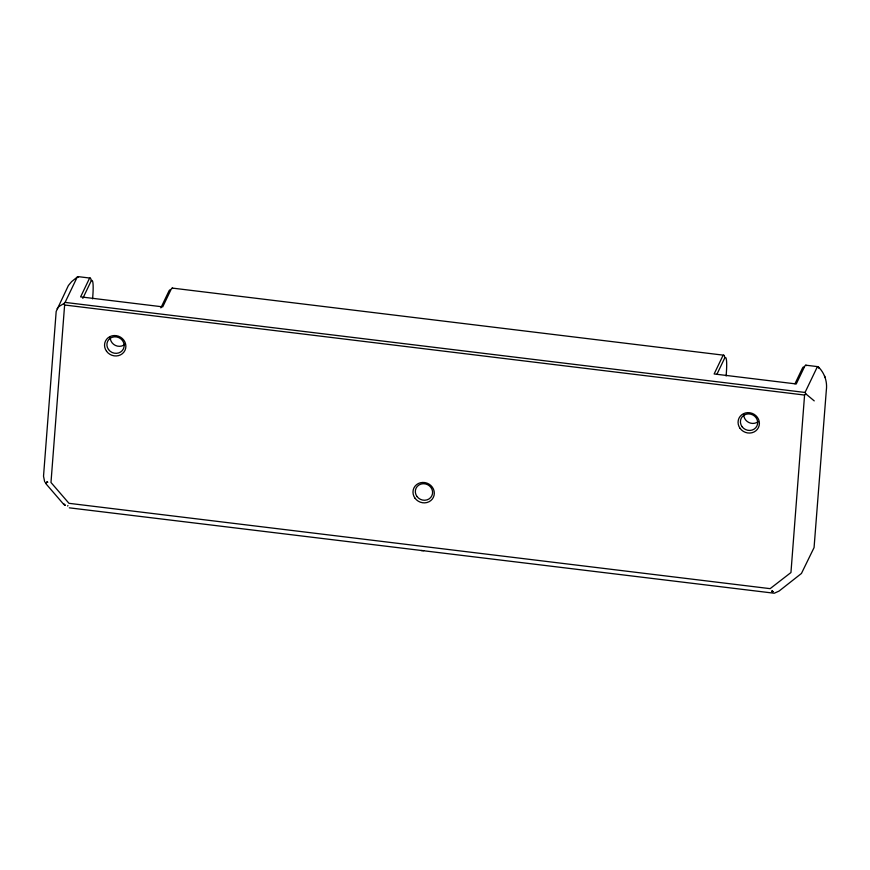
<?xml version="1.0" encoding="UTF-8"?>
<svg xmlns="http://www.w3.org/2000/svg" width="870" height="870" viewBox="0 0 870 870"><rect width="100%" height="100%" fill="white"/><g stroke="black" fill="none" stroke-linecap="round" stroke-linejoin="round"><path stroke-width="1.3" d="M78.528 277.073A25.719 3.154 -83.1 0 0 76.777 278.019L65.087 302.401L63.847 303.576L64.619 305L50.982 482.48L68.969 503.317L770.124 588.653L790.95 572.536L804.576 395.056L805.827 393.882L805.044 392.457L816.734 368.075A25.719 3.154 -83.1 0 1 818.866 368.347M92.59 298.878L92.796 296.191A23.664 2.904 -83.1 0 0 90.817 281.673L82.813 298.377M726.113 375.981L726.319 373.295A23.664 2.904 -83.1 0 0 724.34 358.777L716.913 374.285M67.653 506.057L67.903 505.513M160.863 307.882L168.867 291.178A23.664 2.904 -83.1 0 1 170.259 290.014M794.962 383.79L802.39 368.282A23.664 2.904 -83.1 0 1 804 367.412M57.094 308.741L59.062 306.436L63.847 303.576M69.295 507.83L774.246 593.231L779.031 591.1L801.444 573.461L814.07 547.589L826.337 390.119C827.479 381.56 824.499 372.86 818.246 366.803M77.745 276.682L71.623 281.63L68.382 285.534L56.18 311.438L43.522 476.216L44.674 481.828M772.419 591.056L773.017 591.654L771.788 591.23L772.234 591.861L771.929 591.198L773.017 591.654M46.882 482.252L47.719 482.317M421.036 550.547L423.755 550.645M78.028 276.616L90.197 278.095M172.303 288.09L723.72 355.199M805.827 365.193L817.985 366.672M65.087 302.401L805.044 392.457M64.619 305L804.576 395.056M46.741 481.828L47.6 481.98M805.827 393.882L814.233 400.885M45.979 483.807L63.967 504.643M772.103 591.154L772.636 591.774M825.217 377.656L824.499 375.862M125.084 344.139A8.743 8.156 25.6 0 1 115.351 345.412A8.743 8.156 25.6 0 1 110.272 337.016M758.053 421.711A8.743 8.156 25.6 0 1 748.874 422.515A8.743 8.156 25.6 0 1 743.774 414.838M806.316 365.65A25.719 3.154 -83.1 0 0 804.565 366.596L796.246 383.964L714.139 373.969L722.459 356.602A25.719 3.154 -83.1 0 1 724.601 356.885M91.219 280.662A25.719 3.154 -83.1 0 0 88.936 279.498L80.616 296.866L162.723 306.86L171.042 289.492A25.719 3.154 -83.1 0 1 172.793 288.546M63.891 504.067L64.489 504.698L63.891 504.067M64.804 504.904L65.228 505.361L64.804 504.904M45.914 483.22L45.37 482.546L45.903 483.296M106.553 351.273A10.799 10.081 25.6 0 0 124.943 350.425A10.799 10.081 25.6 0 0 114.122 335.537A10.799 10.081 25.6 0 0 106.553 351.273M414.99 498.173A10.799 10.081 25.6 0 0 433.38 497.335A10.799 10.081 25.6 0 0 422.559 482.448A10.799 10.081 25.6 0 0 414.99 498.173M108.522 349.544A8.743 8.156 25.6 0 0 123.409 348.87A8.743 8.156 25.6 0 0 114.655 336.82A8.743 8.156 25.6 0 0 108.522 349.544M740.076 428.366A10.799 10.081 25.6 0 0 758.466 427.529A10.799 10.081 25.6 0 0 747.645 412.641A10.799 10.081 25.6 0 0 740.076 428.366M416.958 496.455A8.743 8.156 25.6 0 0 431.846 495.78A8.743 8.156 25.6 0 0 423.092 483.72A8.743 8.156 25.6 0 0 416.958 496.455M742.045 426.648A8.743 8.156 25.6 0 0 756.933 425.974A8.743 8.156 25.6 0 0 748.178 413.913A8.743 8.156 25.6 0 0 742.045 426.648"/></g></svg>
